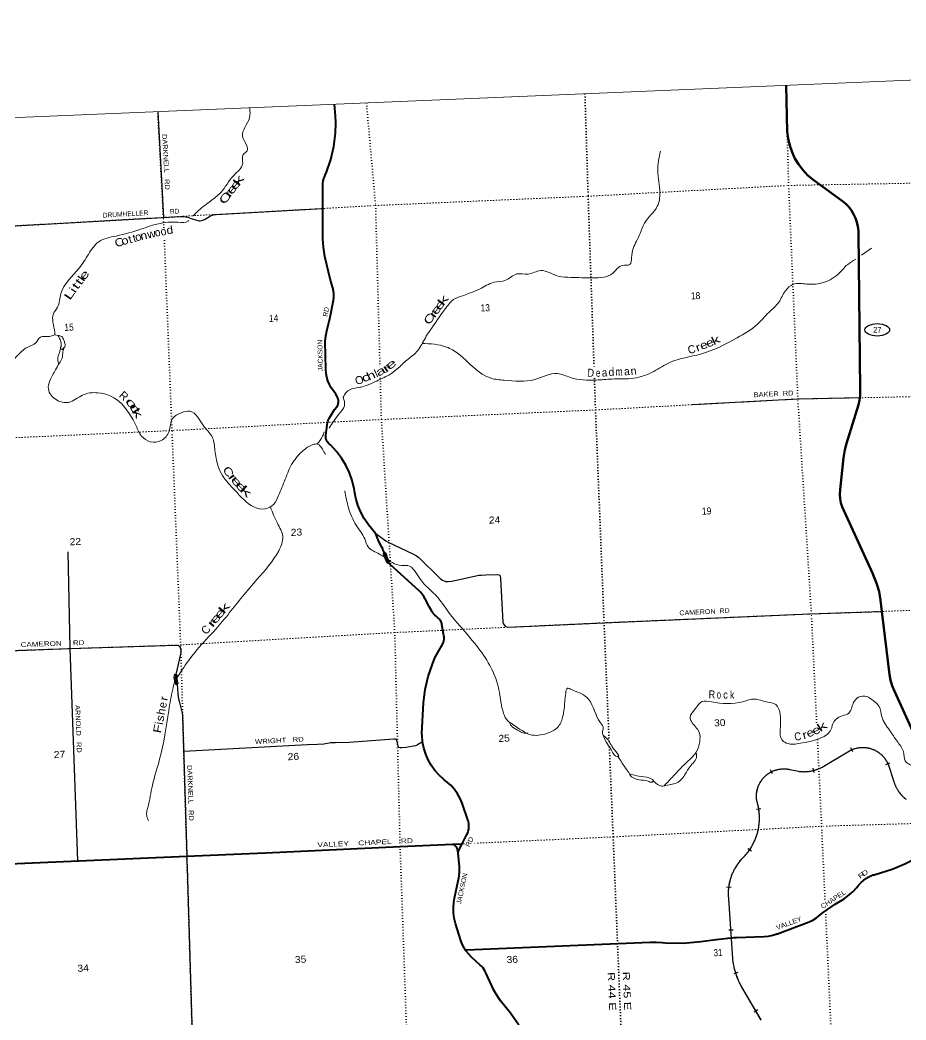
# Model space of a CAD drawing. Header units: feet. Extents: x 745759 to 1002271, y -170898 to 32007.
# Drawn here: x 937143 to 959277, y -3100 to 21882 of the extents above; entities that cross this region are included whole.
import ezdxf
from ezdxf.enums import TextEntityAlignment as Align

# ---------------------------------------------------------------- set-up
doc = ezdxf.new("R2010")
doc.units = ezdxf.units.FT
doc.header["$LTSCALE"] = 48
doc.header["$PDMODE"] = 32
doc.header["$PDSIZE"] = 24
doc.linetypes.add('DOTTED', pattern=[1.5, 0.3, -1.2])
for name, color, linetype, lineweight in [('17', 7, 'Continuous', 25), ('23', 7, 'Continuous', 70), ('26', 7, 'Continuous', 40), ('29', 7, 'Continuous', 25), ('31', 7, 'Continuous', 13), ('34', 7, 'Continuous', 13), ('39', 7, 'Continuous', 13), ('4', 7, 'Continuous', 13), ('6', 7, 'DOTTED', 25), ('61', 7, 'Continuous', 13), ('7', 7, 'DOTTED', 13)]:
    doc.layers.add(name, color=color, linetype=linetype, lineweight=lineweight)
for name, color, linetype in [('27', 7, 'Continuous'), ('30', 7, 'Continuous'), ('41', 7, 'Continuous')]:
    doc.layers.add(name, color=color, linetype=linetype)

msp = doc.modelspace()

# ---------------------------------------------------------------- linework, layer by layer
at = {"layer": '17'}
msp.add_ellipse((958558.74, 14141.31), major_axis=(-309.24, 1), ratio=0.500121, dxfattribs=at)
at = {"layer": '23'}
for points in [[(958123.55, 12444.21), (958132, 12504.96), (958136.02, 12625.3), (958135.55, 12643.03), (958093.55, 16560.9), (958090.61, 16618.8), (958076.44, 16726.31), (958051.12, 16831.75), (958014.9, 16933.96), (957968.21, 17031.83), (957911.54, 17124.28), (957845.51, 17210.29), (957770.86, 17288.94), (957688.39, 17359.35), (957078.59, 17802.18), (956948.46, 17894.26), (956816.76, 18008.83), (956697.76, 18136.54), (956592.76, 18275.99), (956502.91, 18425.65), (956429.2, 18583.88), (956372.43, 18748.95), (956333.23, 18919.05), (956312.02, 19092.31), (956279.79, 20245.94)], [(958677.21, 7107.59), (958644.1, 7386.55), (958604.69, 7603.22), (958542.86, 7814.58), (958459.26, 8018.32), (958446.79, 8044.23), (957679.49, 9717.33), (957651.23, 9818.75), (957633.72, 9922.57), (957627.16, 10027.65), (957631.62, 10132.84), (957633.42, 10150.15), (957719, 10942.44), (957749.11, 11141.94), (957789.99, 11304.91), (958086.45, 12268.83), (958115.41, 12385.71), (958123.55, 12444.21)], [(960075.78, 2077.12), (960072.91, 2175.05), (960066.55, 2235.23), (959996.86, 2783.62), (959945.73, 2993.42), (959917, 3081.91), (958990.43, 5113.61), (958933.87, 5248.15), (958891.68, 5387.86), (958864.32, 5531.21), (958864.1, 5532.81), (958677.21, 7107.59)]]:
    msp.add_lwpolyline(points, dxfattribs=at)
at = {"layer": '26'}
for p, q in [((946375.97, 8294.4), (946349.9, 8325.41)), ((948088.97, 1109.9), (948188.85, 1302.78))]:
    msp.add_line(p, q, dxfattribs=at)
for points in [[(946349.9, 8325.41), (946308.75, 8405.57), (946290.63, 8449.99), (946240.17, 8589.39), (946210.54, 8656.8), (946208.87, 8659.98), (946196.14, 8684.27), (946182.11, 8709.98), (946105.24, 8850.93), (946032.16, 9043.19), (945845.61, 9272.6), (945741.63, 9425.41), (945654.19, 9588.25), (945584.25, 9759.34), (945532.58, 9936.8), (945506.84, 10068.48), (945490.15, 10171.08), (945442.16, 10374.35), (945373.19, 10571.49), (945283.99, 10760.35), (945175.54, 10938.84), (945049.02, 11105.02), (944905.83, 11257.06), (944866.91, 11292.69), (944841.88, 11315.6), (944821.65, 11340.56), (944815.58, 11349.18), (944805.05, 11368.08), (944796.55, 11387.97), (944790.17, 11408.64), (944786, 11429.87), (944784.36, 11448.04), (944784.39, 11472.66), (944785.08, 11498.04), (944785.48, 11512.99), (944809.46, 11695.55), (944815.23, 11771.25), (944822.06, 11814.25), (944833.35, 11856.29), (944848.97, 11896.92), (944868.75, 11935.7), (944873.65, 11943.96), (945002.34, 12149.92), (945055.13, 12219.55), (945068.21, 12238.13), (945079.27, 12257.97), (945088.19, 12278.86), (945094.89, 12300.57), (945099.27, 12322.85), (945101.31, 12345.48), (945100.97, 12368.19), (945098.25, 12390.74), (945093.2, 12412.89), (945085.85, 12434.38), (945076.3, 12455), (945074.94, 12457.53), (945066.94, 12473.98), (945030.97, 12537.03), (944988.6, 12595.97), (944973.43, 12614.92), (944918.59, 12693.44), (944872.26, 12777.26), (944834.95, 12865.46), (944807.06, 12957.08), (944788.9, 13051.11), (944780.67, 13146.52), (944769.27, 13847.16), (944781.2, 13988.13), (944805.63, 14118.11), (944894.14, 14459.75), (944973.43, 14878.77), (944978.18, 14903.87), (944980.38, 14928.77), (944984.29, 14973.15), (944983.13, 15042.8), (944974.69, 15111.94), (944967.84, 15143.04), (944962.36, 15167.92), (944954.65, 15193.04), (944896.86, 15381.34), (944761.87, 15970.93), (944721.97, 16203.18), (944707.24, 16405.13), (944704.87, 17721.89), (944704.82, 17746.74), (944706.4, 17771.89), (944708.57, 17806.6), (944718.52, 17865.58), (944734.59, 17923.2), (944748.43, 17958.17), (944758.76, 17983.55), (944769.44, 18008.17), (944800.42, 18079.58), (944909.37, 18397.1), (944984.53, 18724.26), (945025.08, 19057.48), (945032.46, 19312.81), (945025.84, 19484.38), (945001.72, 19771.02)], [(948188.85, 1302.78), (948307.3, 1531.5), (948327.08, 1574.65), (948342.24, 1619.63), (948352.61, 1665.95), (948358.09, 1713.09), (948358.61, 1760.56), (948354.16, 1807.81), (948344.8, 1854.35), (948338.03, 1878.05), (948189.56, 2315.06), (948138.3, 2435.14), (948074.77, 2549.19), (947999.67, 2655.98), (947913.81, 2754.34), (947818.15, 2843.18), (947727.97, 2911.82), (947612.67, 3017.79), (947509.08, 3135.22), (947418.34, 3262.84), (947341.43, 3399.25), (947279.2, 3542.95), (947232.33, 3692.36), (947201.33, 3845.86), (947186.56, 4001.76), (947185.26, 4054.62), (947225.64, 4825.47), (947264.45, 5154.83), (947337.47, 5478.33), (947443.9, 5792.42), (947509, 5944.21), (947580.74, 6083.03), (947706, 6298.92), (947718.6, 6325.69), (947728.34, 6353.63), (947735.1, 6382.43), (947738.81, 6411.79), (947739.43, 6441.37), (947739.27, 6443.39), (947737.3, 6468.28), (947733, 6493.39), (947684.1, 6778.66), (947679.8, 6803.76), (947672.28, 6828.66), (947663.19, 6850.55), (947651.29, 6872.43), (947637.16, 6892.95), (947635.95, 6894.37), (947613.56, 6919.34), (947588.52, 6940.53), (947544.78, 6977.54), (947503.74, 7015.55), (947466.89, 7057.63), (947434.64, 7103.34), (947428.29, 7113.67), (947370.77, 7212.71), (947263.46, 7423.61), (947230.7, 7481.95), (947192.01, 7536.55), (947147.83, 7586.8), (947122.02, 7611.79), (946384.39, 8284.93), (946375.92, 8294.35)], [(935906.32, 759.62), (941312.65, 991.22), (942677.94, 1054.02), (943272.03, 1078.68), (946638.09, 1231.24), (947958.99, 1292.18)], [(947958.99, 1292.18), (948165.67, 1301.71), (948188.85, 1302.78)], [(948273.84, -1351.85), (948236.46, -1294.54), (948190.64, -1205.07), (948154.43, -1111.3), (948154.11, -1110.34), (948024.74, -686.29), (947992.74, -555.6), (947974.58, -422.28), (947970.45, -287.79), (947980.4, -153.61), (947997.22, -53.22), (948087.23, 375.94), (948110.91, 496.62), (948121.85, 619.1), (948119.92, 742.06), (948113.27, 810.22), (948093, 1073.92), (948090.38, 1101.38), (948084.91, 1128.41), (948076.64, 1154.72), (948065.66, 1180.02), (948052.11, 1204.03), (948036.11, 1226.5), (948017.85, 1247.17), (947997.54, 1265.82), (947975.38, 1282.24), (947958.99, 1292.18)], [(948273.84, -1351.85), (948297.46, -1350.85), (952886.69, -1155.95), (953036.52, -1152.6), (953181.87, -1164.4), (953258.92, -1172.2), (953707.58, -1181.05), (954154.71, -1142.97), (954276.92, -1124.28), (954537.07, -1085.32), (954972.71, -1043.41), (955043.35, -1040.93), (955735.34, -1015.43), (955842.95, -1005.39), (955948.91, -984.16), (956052.08, -951.96), (956068.87, -945.58), (956858.51, -647.41), (956951.26, -602.76), (957038.84, -548.66), (957090.65, -510.21), (957203.63, -413.78), (957510.49, -210.3), (957730.84, -70.94), (957860.13, 27.49), (957953.12, 113.04), (958039.37, 202.89), (958101.47, 274.84), (958154.12, 334.25), (958212.69, 387.82), (958276.54, 434.97), (958344.97, 475.2), (958417.23, 508.05), (958459.59, 522.34), (958478.9, 528.86), (958509.59, 538.59), (958934.22, 669.95), (959251.79, 799.5), (959554.08, 961.53)], [(948426.01, -1527.66), (948354.79, -1456.72), (948291.37, -1378.73), (948273.84, -1351.85)], [(949603.42, -3232.57), (949394.25, -2930.21), (949147.32, -2621.08), (949038.09, -2455.94), (948984.34, -2358.15), (948778.76, -1918.6), (948757.92, -1874.14), (948732.54, -1832.11), (948702.91, -1792.96), (948669.34, -1757.12), (948639.07, -1730.42), (948426.01, -1527.66)]]:
    msp.add_lwpolyline(points, dxfattribs=at)
at = {"layer": '29'}
for p, q in [((940583.21, 19586.47), (940725.79, 16950.01)), ((942045.11, 17023.29), (944704.69, 17171.33))]:
    msp.add_line(p, q, dxfattribs=at)
for points in [[(941151.12, 16969.46), (941240.43, 16972.33), (941279.89, 16967.94), (941339.09, 16954.78), (941420.22, 16926.26), (941584.67, 16873.61), (941615.36, 16868.12), (941646.06, 16867.03), (941687.72, 16875.8), (941752.41, 16897.74), (941797.36, 16921.87), (941836.82, 16946), (941902.6, 16992.07), (941940.97, 17009.62), (941979.35, 17016.21), (942045.11, 17023.29)], [(936891.96, 16729.5), (940725.79, 16950.01), (941151.12, 16969.46)], [(958123.55, 12444.21), (956554.91, 12408.82), (953928.33, 12265.73)], [(946028.74, 9054.41), (946283.09, 8872.32), (946344.49, 8835.02), (946975.99, 8541.05), (947048.35, 8497.17), (947103.16, 8453.29), (947642.57, 7926.76), (947701.77, 7885.09), (947743.43, 7867.53), (947774.13, 7856.56), (947807.02, 7852.18), (947842.1, 7852.18), (947918.85, 7860.95), (948046.03, 7891.66), (948607.36, 8010.14), (948659.98, 8014.52), (948778.39, 8023.29), (949076.6, 8032.07), (949116.06, 8018.91), (949137.99, 7996.97), (949146.76, 7926.76), (949203.77, 6838.6), (949230.08, 6783.76), (949265.17, 6742.07), (949300.25, 6722.33), (949351.77, 6712.05)], [(938339.46, 8594.73), (938391.5, 6177.53), (938582.48, 874.26)], [(949351.77, 6712.05), (951734.19, 6824.27), (956883.4, 7044.19), (958677.21, 7107.59)], [(932653.98, 5904.83), (934752.88, 6029.01), (935103.92, 6054.33), (935692.13, 6089.12), (936445.89, 6113.3), (936866.71, 6126.04), (938393.82, 6177.03), (941055.75, 6263.76)], [(941055.75, 6263.76), (941084.76, 6259.95), (941102.3, 6254.46), (941126.43, 6232.52), (941141.77, 6201.81), (941157.12, 6149.16), (941160.41, 6116.25), (941159.31, 6083.34), (941146.15, 6004.36), (941040.91, 5565.6), (941031.04, 5504.17), (941027.75, 5460.3), (941028.85, 5438.91), (941031.04, 5419.71), (941045.29, 5359.38), (941067.22, 5289.18), (941073.25, 5261.76), (941080.37, 5192.65), (941085.31, 5040.73), (941093.53, 4977.65), (941103.95, 4918.97), (941115.46, 4867.96), (941181.24, 4635.42), (941196.03, 4569.05), (941204.23, 4500.25)], [(941204.23, 4500.25), (941312.65, 991.22), (941312.03, 838.18), (941317.01, 702.18), (941472.23, -4332.7), (941737.54, -9680.05), (941783.77, -11001.39)], [(941234.57, 3614.39), (944328.98, 3781.8), (944571.14, 3786.65)], [(944571.14, 3786.65), (944729.57, 3802.3), (944909.38, 3828.62), (945025.59, 3835.2), (945365.46, 3837.4), (946483.74, 3920.76), (946517.73, 3919.66), (946536.36, 3911.99), (946550.62, 3893.34), (946558.29, 3863.72), (946571.45, 3771.58), (946585.7, 3737.57), (946596.66, 3726.6), (946610.91, 3718.93), (946641.61, 3711.24), (946685.47, 3710.15), (946790.72, 3718.93), (946970.52, 3745.25), (947028.62, 3758.41), (947053.84, 3768.28), (947075.77, 3780.36), (947200, 3859.91)]]:
    msp.add_lwpolyline(points, dxfattribs=at)
at = {"layer": '29', "linetype": 'DOTTED', "lineweight": 100}
msp.add_arc((941353.72, 5462.22), 326.66, 167.1899, 206.22727, dxfattribs=at)
at = {"layer": '31'}
for p, q in [((940998.58, 5542.75), (941071.8, 5526.53)), ((941004.7, 5533.19), (941062.31, 5520.43)), ((941102.83, 5318.08), (941036.97, 5282.2)), ((941092.08, 5321.33), (941040.27, 5293.1))]:
    msp.add_line(p, q, dxfattribs=at)
for radius, start, end in [(364.16, 167.19062, 209.48313), (356.16, 168.50567, 208.34764), (297.16, 168.70339, 208.30156), (289.16, 167.18867, 209.88301)]:
    msp.add_arc((941353.72, 5462.22), radius, start, end, dxfattribs=at)
msp.add_point((941040.27, 5293.1), dxfattribs=at)
at = {"layer": '34'}
for p, q in [((957862.97, 3620.42), (957184.01, 3217.74)), ((958962.2, 2883.32), (958839.28, 3262.19)), ((956589.72, 3112.69), (956372.04, 3157.33)), ((954850.17, -71.9), (954950.17, -1570.24)), ((955169.39, -2266.63), (955660.55, -3100.47))]:
    msp.add_line(p, q, dxfattribs=at)
at = {"layer": '34', "lineweight": 25}
for p, q in [((957944.98, 3598.73), (957900.46, 3699.99)), ((958774.12, 3280.35), (958875.37, 3324.88)), ((955943.72, 3050.73), (955894.58, 3149.83)), ((956984.44, 3081.37), (956956.27, 3188.33)), ((955653.37, 2174.94), (955544.14, 2157.49)), ((955413.69, 1113.89), (955322.97, 1177.17)), ((954906.13, 207.77), (954796.28, 220.71)), ((954958.48, -852.1), (954848.11, -859.46)), ((955077.57, -1915.3), (954972.11, -1948.67)), ((955576.71, -2847.57), (955481.4, -2903.71))]:
    msp.add_line(p, q, dxfattribs=at)
for points in [[(955874.54, 3078.05), (955884.87, 3084.07), (955895.25, 3089.88), (955905.79, 3095.59), (955916.37, 3101.03), (955927.11, 3106.35), (955937.9, 3111.41), (955948.77, 3116.35), (955959.69, 3121.07), (955970.77, 3125.62), (955981.91, 3129.91), (955993.06, 3134.05), (956004.37, 3138.02), (956015.67, 3141.78), (956027.06, 3145.34), (956038.57, 3148.65), (956050.03, 3151.8), (956061.6, 3154.78), (956073.28, 3157.49), (956084.9, 3160.06), (956096.57, 3162.41), (956108.36, 3164.52), (956120.16, 3166.49), (956131.95, 3168.18), (956143.77, 3169.66), (956155.68, 3171.02), (956167.58, 3172.11), (956179.43, 3172.98), (956191.37, 3173.72), (956203.31, 3174.19), (956215.21, 3174.44), (956227.21, 3174.5), (956239.1, 3174.33), (956251.02, 3174.03), (956262.99, 3173.46), (956274.85, 3172.67), (956286.76, 3171.67), (956298.62, 3170.52), (956310.52, 3169.1), (956322.32, 3167.53), (956334.16, 3165.7), (956345.88, 3163.69), (956357.64, 3161.49), (956369.31, 3159.07), (956372.27, 3158.41), (956589.91, 3113.77), (956606.26, 3111.41), (956622.58, 3109.42), (956638.96, 3107.71), (956655.45, 3106.19), (956671.91, 3105.05), (956688.31, 3104.2), (956704.84, 3103.52), (956721.33, 3103.23), (956737.77, 3103.24), (956754.34, 3103.51), (956770.77, 3104.09), (956787.24, 3104.86), (956803.74, 3106), (956820.11, 3107.45), (956836.54, 3109.18), (956852.88, 3111.11), (956869.28, 3113.42), (956885.53, 3115.94), (956901.83, 3118.83), (956917.97, 3121.94), (956934.15, 3125.33), (956950.19, 3129.03), (956966.19, 3133.03), (956982.11, 3137.22), (956998, 3141.8), (957013.82, 3146.58), (957029.49, 3151.67), (957045.1, 3156.97), (957060.58, 3162.66), (957076.01, 3168.55), (957091.26, 3174.67), (957106.46, 3181.07), (957121.52, 3187.78), (957136.54, 3194.79), (957151.38, 3201.92), (957166.08, 3209.44), (957180.63, 3217.2), (957183.47, 3218.7), (957862.42, 3621.37), (957872.91, 3627.2), (957883.47, 3632.74), (957894.12, 3638.1), (957904.91, 3643.37), (957915.77, 3648.38), (957926.66, 3653.18), (957937.69, 3657.89), (957948.79, 3662.32), (957959.94, 3666.54), (957971.24, 3670.62), (957982.51, 3674.44), (957993.87, 3678.16), (958005.35, 3681.63), (958016.82, 3684.86), (958028.39, 3687.91), (958039.95, 3690.8)], [(958039.95, 3690.8), (958051.66, 3693.45), (958063.32, 3695.92), (958075.11, 3698.15), (958086.85, 3700.2), (958098.69, 3702.06), (958110.51, 3703.67), (958122.37, 3705.08), (958134.24, 3706.34), (958146.19, 3707.31), (958158.14, 3708.14), (958170.06, 3708.72), (958182, 3709.14), (958193.97, 3709.27), (958205.92, 3709.23), (958217.83, 3709.02), (958229.78, 3708.59), (958241.71, 3707.91), (958253.69, 3707.02), (958265.58, 3706), (958277.48, 3704.68), (958289.33, 3703.17), (958301.18, 3701.51), (958312.93, 3699.62), (958324.74, 3697.47), (958336.48, 3695.19), (958348.13, 3692.63), (958359.77, 3689.98), (958371.41, 3687.01), (958382.91, 3683.9), (958394.35, 3680.58), (958405.85, 3677.07), (958417.16, 3673.29), (958428.45, 3669.43), (958439.66, 3665.28), (958450.87, 3660.98), (958461.9, 3656.48), (958472.88, 3651.75), (958483.79, 3646.88), (958494.65, 3641.83), (958505.33, 3636.52), (958516.03, 3631.07), (958526.58, 3625.44), (958537.01, 3619.6), (958547.3, 3613.6), (958557.54, 3607.41), (958567.68, 3601.1), (958577.67, 3594.52), (958587.56, 3587.83), (958597.34, 3580.91), (958607.04, 3573.87), (958616.53, 3566.64), (958625.94, 3559.28), (958635.19, 3551.76), (958644.34, 3544.01), (958653.31, 3536.17), (958662.23, 3528.14), (958670.9, 3519.98), (958679.52, 3511.62), (958687.92, 3503.14), (958696.21, 3494.53), (958704.33, 3485.81), (958712.35, 3476.88), (958720.12, 3467.81), (958727.76, 3458.68), (958735.3, 3449.32), (958742.63, 3439.93), (958749.82, 3430.37), (958756.79, 3420.61), (958763.61, 3410.86), (958770.29, 3400.94), (958776.76, 3390.83), (958783.08, 3380.71), (958789.22, 3370.5), (958795.15, 3360.08), (958800.97, 3349.59), (958806.51, 3339.03), (958811.88, 3328.39), (958817.15, 3317.6), (958822.16, 3306.74), (958826.95, 3295.85), (958831.66, 3284.82), (958836.1, 3273.72), (958840.32, 3262.55), (958963.25, 2883.64), (958965.25, 2876.63), (958970.06, 2861.2), (958975.07, 2845.73), (958980.34, 2830.42), (958985.91, 2815.21), (958991.73, 2800.17), (958997.82, 2785.14), (959004.09, 2770.21), (959010.73, 2755.46), (959017.57, 2740.78), (959024.72, 2726.22), (959032.07, 2711.74), (959039.72, 2697.5), (959047.55, 2683.34), (959055.63, 2669.34), (959064.02, 2655.44)], [(955577.41, 1619.45), (955582.95, 1643.51), (955588.09, 1667.55), (955592.82, 1691.77), (955597.04, 1716.07), (955600.87, 1740.55), (955604.39, 1764.92), (955607.31, 1789.46), (955609.83, 1813.99), (955612.04, 1838.6), (955613.76, 1863.09), (955614.97, 1887.85), (955615.88, 1912.5), (955616.19, 1937.13), (955616.3, 1961.74), (955615.81, 1986.53), (955614.92, 2011.11), (955613.64, 2035.66), (955611.94, 2060.4), (955609.66, 2084.91), (955607.18, 2109.42), (955604.09, 2133.9), (955600.7, 2158.46), (955596.84, 2182.7), (955592.46, 2207.02), (955587.78, 2231.22), (955582.72, 2255.41), (955577.05, 2279.37), (955571.08, 2303.43), (955564.73, 2327.26), (955557.89, 2350.96), (955550.8, 2374.06), (955548.81, 2385.93), (955547.13, 2397.71), (955545.64, 2409.54), (955544.28, 2421.45), (955543.19, 2433.34), (955542.33, 2445.2), (955541.58, 2457.14), (955541.12, 2469.08), (955540.87, 2480.97), (955540.81, 2492.97), (955540.98, 2504.86), (955541.28, 2516.78), (955541.85, 2528.75), (955542.64, 2540.62), (955543.64, 2552.52), (955544.79, 2564.38), (955546.2, 2576.29), (955547.77, 2588.08), (955549.61, 2599.92), (955551.62, 2611.64), (955553.82, 2623.41), (955556.25, 2635.07), (955558.89, 2646.7), (955561.67, 2658.29), (955564.74, 2669.86), (955567.95, 2681.38), (955571.4, 2692.8), (955574.99, 2704.18), (955578.87, 2715.47), (955582.9, 2726.71), (955587.07, 2737.85), (955591.48, 2748.95), (955596.1, 2759.95), (955600.94, 2770.92), (955605.86, 2781.77), (955611.09, 2792.53), (955616.47, 2803.17), (955622, 2813.77), (955627.69, 2824.2), (955633.67, 2834.6), (955639.74, 2844.88), (955646.04, 2855), (955652.43, 2865.05), (955659.1, 2875.02), (955665.88, 2884.79), (955672.82, 2894.46), (955679.97, 2904.1), (955687.31, 2913.48), (955694.72, 2922.81), (955702.36, 2931.98), (955710.15, 2941.09), (955718.07, 2949.96), (955726.2, 2958.72), (955734.42, 2967.35), (955742.81, 2975.89), (955751.37, 2984.18), (955760.08, 2992.41), (955768.9, 3000.45), (955777.88, 3008.32), (955786.97, 3016), (955796.21, 3023.57), (955805.55, 3031.01), (955815.06, 3038.2), (955824.67, 3045.28), (955834.44, 3052.17), (955844.31, 3058.94), (955854.28, 3065.46), (955864.36, 3071.84), (955874.54, 3078.05)], [(959064.01, 2655.45), (959072.59, 2641.77), (959081.43, 2628.13), (959090.49, 2614.77), (959099.8, 2601.44), (959109.36, 2588.41), (959119.1, 2575.46), (959129.02, 2562.72), (959139.25, 2550.1), (959149.71, 2537.77), (959160.29, 2525.57), (959171.19, 2513.48), (959182.19, 2501.67), (959193.43, 2490.02), (959204.98, 2478.61), (959216.58, 2467.39), (959228.41, 2456.33), (959240.55, 2445.51), (959252.74, 2434.89), (959265.09, 2424.48), (959277.71, 2414.34)], [(955091.73, -2109.74), (955078.86, -2079.28), (955066.75, -2048.72), (955054.99, -2017.93), (955043.79, -1987.09), (955033.11, -1955.79), (955023.19, -1924.43), (955013.63, -1893.02), (955004.61, -1861.17), (954996.16, -1829.45), (954988.26, -1797.47), (954981.08, -1765.23), (954974.3, -1733.14), (954968.07, -1700.79), (954962.55, -1668.17), (954957.44, -1635.7), (954952.9, -1603.17), (954949.07, -1570.34), (954849.07, -71.99), (954846.92, -49.57), (954845.29, -27.2), (954844.05, -4.79), (954843.05, 17.76), (954842.58, 40.26), (954842.5, 62.64), (954842.67, 85.19), (954843.36, 107.67), (954844.45, 130.05), (954845.91, 152.61), (954847.78, 174.94), (954849.92, 197.3), (954852.56, 219.72), (954855.61, 241.91), (954859.04, 264.14), (954862.76, 286.27), (954866.97, 308.46), (954871.47, 330.41), (954876.49, 352.42), (954881.78, 374.2), (954887.47, 396.02), (954893.55, 417.62), (954900.05, 439.12), (954906.8, 460.53), (954914.09, 481.86), (954921.64, 503.09), (954929.6, 524.1), (954937.84, 545.01), (954946.61, 565.72), (954955.66, 586.32), (954964.97, 606.69), (954974.69, 626.98), (954984.83, 647.04), (954995.36, 667.02), (955006.04, 686.76), (955017.27, 706.29), (955028.77, 725.58), (955040.55, 744.77), (955052.62, 763.62), (955065.21, 782.39), (955077.96, 800.9), (955091.13, 819.08), (955104.44, 837.13), (955118.31, 854.99), (955132.32, 872.48), (955146.63, 889.73), (955161.32, 906.9), (955176.34, 923.57), (955191.49, 940.13), (955207.06, 956.35), (955222.9, 972.47), (955238.93, 988.08), (955245.48, 994.3), (955262.06, 1012.62), (955278.14, 1031.23), (955293.91, 1050.14), (955309.58, 1069.35), (955324.72, 1088.82), (955339.47, 1108.49), (955354.09, 1128.44), (955368.2, 1148.67), (955381.9, 1169.09), (955395.39, 1189.89), (955408.37, 1210.79), (955421.15, 1231.86), (955433.51, 1253.31), (955445.36, 1274.84), (955456.9, 1296.67), (955468.15, 1318.57), (955478.97, 1340.86), (955489.39, 1363.14), (955499.39, 1385.79), (955508.99, 1408.42), (955518.29, 1431.34), (955527.08, 1454.34), (955535.45, 1477.53), (955543.54, 1500.8), (955551.09, 1524.34), (955558.36, 1547.97), (955565.11, 1571.68), (955571.56, 1595.48), (955577.41, 1619.45)], [(955659.6, -3101.02), (955168.43, -2267.17), (955163.37, -2257.89), (955148, -2228.83), (955133.16, -2199.34), (955118.88, -2169.78), (955104.93, -2139.8), (955091.73, -2109.75)]]:
    msp.add_lwpolyline(points, dxfattribs=at)
at = {"layer": '34'}
for centre, radius, start, end in [((958198.14, 3024.37), 683.83, 20.35177, 119.34983), ((956224.77, 2490.54), 682.87, 77.54558, 189.79952), ((956730.77, 4048.26), 946.14, 261.42626, 298.62249), ((959854.7, 3140.96), 928.95, 196.10179, 231.55031), ((954202.77, 1948.69), 1414.65, 317.53085, 17.50962), ((956130.8, 58.34), 1287.24, 133.40532, 185.80696), ((956824.79, -1362.82), 1886.06, 186.31392, 208.63355)]:
    msp.add_arc(centre, radius, start, end, dxfattribs=at)
at = {"layer": '39'}
msp.add_line((958168.44, 16005.73), (958417.83, 16181.36), dxfattribs=at)
for points in [[(942883.46, 19681.16), (942877.98, 19441.2), (942699.8, 18973.38), (942802.28, 18754.23), (942814.66, 18613.65), (942720.13, 18522.65), (942705.92, 18302.22), (942482.03, 17999.68), (942161.06, 17573.76), (941881.68, 17341.28), (941567.05, 17087.04), (941472.66, 16989.07)], [(953143.35, 18605.21), (953074.83, 18116.16), (953129.91, 17564.17), (953064.53, 17228.51), (952741.46, 16804.51), (952634.28, 16547.59), (952463.89, 16174.89), (952420.18, 15939.01), (952379.23, 15775.85), (952199.16, 15751.53), (951946.45, 15552.53), (951458.47, 15437.6), (950906.24, 15452.83), (950588.86, 15482.76), (950153.82, 15622.28), (949831.66, 15535.05), (949557.83, 15536.72), (949275, 15380.7), (948983.44, 15329.14), (948624.73, 15159.6), (948385.57, 15062.03), (948233.25, 15002.68), (948003.59, 14917.64), (947790.05, 14698.23), (947447.51, 14214.88), (947246.27, 13901.27), (947050.96, 13589.94), (946808.48, 13387.37), (946568.92, 13164.77), (946354.39, 13011.86), (946055.14, 12863.16), (945669.41, 12712.55), (945364.96, 12634.19), (945264.59, 12538.9), (945219.83, 12460.24)], [(941357.46, 16869.51), (941351.69, 16863.52), (941085.51, 16829.24), (940157.32, 16656), (939547.06, 16485.1), (939110.65, 16342.27), (938851.16, 16026.01), (938619.05, 15682.77), (938162.7, 15045.03), (938079.42, 14704.52), (937978.2, 14538.61), (937965.36, 14332.36), (938011.04, 14078.36), (938018.41, 14004.1)], [(947186.13, 13800.77), (947796.26, 13712.53), (948095.88, 13540.65), (948910.45, 12930.43), (949236.59, 12884.76), (950006.87, 12899.6), (950569.83, 13048.19), (950896.23, 12952.12), (951535.28, 12886.4), (951928.64, 12912.34), (952477.23, 12933.24), (952976.82, 13103.14), (953379.37, 13327.1), (954146.97, 13535.39), (955060.53, 13943.89), (955566.56, 14283.45), (955847.33, 14574.46), (956101.33, 14834.02), (956263.75, 15115.62), (956461.66, 15279.87), (956803.61, 15285.33), (957226.47, 15326.73), (957616.33, 15564.23), (957812.43, 15768.72), (958023.48, 15906.71)], [(932297.05, 14375.18), (932657.53, 14371.4), (932946.27, 14440.98), (933432.29, 14733.25), (933698.56, 14765.52), (933888.45, 14661.23), (934079.84, 14702.19), (934225.94, 14720.93), (934417.12, 14632.84), (934610.07, 14371.42), (934651.92, 14157.57), (934779.81, 14044.42), (934852.83, 13942.89), (934842.1, 13779.08), (934938.14, 13390.26), (935177.2, 13132.96), (935436.59, 13049.98), (935752.24, 13058.27), (936139.29, 13045.62), (936955.86, 13373.08), (937337.17, 13711.01), (937545.39, 13825.32), (937652.07, 13959.22), (937882.72, 13977.77), (938078.86, 14002.81), (938132.62, 13926.62), (938167.92, 13813.29), (938167.81, 13726.58), (938156.1, 13673.63), (938195.27, 13653.23), (938222.21, 13680.66), (938267.05, 13712.95), (938265.25, 13797.55), (938235.05, 13886.91), (938184.86, 13973.35), (938137.66, 13993.38), (938081.62, 14002.35)], [(938247.26, 13696.13), (938215.98, 13595.7), (938193.11, 13433.35), (938124.5, 13303.2), (938030.96, 13145.71), (937890.36, 12871.15), (937851.31, 12665.72), (938056.95, 12390.77), (938357.61, 12329.83), (938703.81, 12508.89), (939083.58, 12568.49), (939683.76, 12293.32), (939822.02, 12118.34), (940044.64, 11745.15), (940179.07, 11487.12), (940396.8, 11345.79), (940673.11, 11378.51), (940866.47, 11599.01), (940952.48, 11923.52), (941173.3, 12070.66), (941382.87, 12110.43), (941746.62, 11721.68), (941954.27, 11446.82), (942012.98, 11126.87), (942088.39, 10749.22), (942200.17, 10502.25), (942510.7, 10133.27), (942988.49, 9715.42), (943268.43, 9667.65), (943476.64, 9781.97), (943603.62, 10001.47), (943768.37, 10410.21), (943957.03, 10824.06), (944217.25, 11124.22), (944458.08, 11274.3), (944576.32, 11285.72), (944696.72, 11160.13), (944773.11, 11028.51)], [(938154.16, 13679.31), (938116.16, 13532.68), (938084.72, 13426.41), (938113.41, 13285.6)], [(945219.83, 12460.24), (945247.8, 12241.73), (945110.32, 12031.83), (944863.94, 11687.06)], [(944744.41, 11593.79), (944700.28, 11482.9), (944570.1, 11291.98)], [(945254.09, 10116.24), (945348.44, 9697.67), (945541.34, 9258.81), (945753.9, 8919.64), (945839.4, 8719.88), (946123.32, 8539.22), (946236.91, 8471.62)], [(943400.5, 9711.27), (943572.02, 9311.14), (943706.44, 8975.37), (943606.3, 8623.22), (943062.68, 7904.9), (942702.85, 7478.59), (942033.46, 6664.92), (941561.92, 6144), (941234.73, 5709.32), (941004.29, 5348.65)], [(946236.91, 8471.62), (946677.67, 8253.9), (946828.78, 8250.68), (947129, 7931.63), (947572.91, 7461.84), (947898.66, 7022.97), (948155.98, 6718.1), (948877.59, 5758.87), (949066.48, 5319.82), (949158.29, 4846.13), (949223.68, 4556.73), (949330.55, 4374.07), (949442.93, 4292.48), (949940.39, 4018.68), (950354.31, 4079.84), (950594.95, 4233.94), (950707.97, 4495.15), (950752.62, 4843.98), (950776.52, 5072.92), (950819.74, 5185.78), (950923.91, 5152.2), (951147.32, 5063.56), (951345.32, 4913.27), (951643.83, 4319.92), (951714.28, 4186.01), (951694.53, 4088.33), (951709.85, 4016.44)], [(941004.72, 5349.73), (940959.53, 5166.46), (940859.01, 4630.77), (940631.4, 3414.82), (940450.43, 2763.98), (940336.93, 2207.45), (940307.41, 2004.22), (940354.33, 1877.62)], [(953234.15, 2749.06), (953472.64, 3001.69), (953762.99, 3303.22), (954035.81, 3591.85), (954122.9, 3847.85), (954112.19, 4085.29), (953914.67, 4358.6), (953884.02, 4458.03), (954011.27, 4671.49), (954178.24, 4852.48), (954418.01, 4847.25), (955198.88, 4850.48), (955493.73, 4918.32), (955792.93, 4845.22), (956025.38, 4779.16), (956133.6, 4521.96), (956135.51, 4167.17), (956184.19, 3891.13), (956337.11, 3803.31), (956688.56, 3821.3), (957420.23, 4201.36), (957440.89, 4278.92), (957678.44, 4501.43), (957848.66, 4565.63), (957912.24, 4673.37), (957960.21, 4814.67), (958094.3, 4965.94), (958294.9, 4981.11), (958462.97, 4869.78), (958610.21, 4729.28), (958671.87, 4478.03), (958868.36, 4138.13), (959055.92, 3862.36), (959210.52, 3603.23), (959257.12, 3373.47), (959486.9, 3232.69), (959755.79, 3162.24), (959815.43, 3185.46)], [(949362.4, 4344.62), (949446.28, 4218.02), (949617.92, 4116.94), (949735.05, 4063.79), (949828.19, 4065.88)], [(951709.85, 4016.44), (951812.64, 3924.32), (951987.87, 3654.03), (952090.27, 3481.25), (952029.28, 3494.61), (951900.59, 3670.23), (951779.56, 3854.27), (951709.85, 4016.44)], [(952966.28, 2866.53), (953172.25, 2744.06), (953278.36, 2756.95), (953582.53, 2841.34), (953790.69, 3090.75), (953928.62, 3290.58), (954029.73, 3414.14), (954045.92, 3501.58), (954030.61, 3582.85)], [(952088.59, 3477.45), (952218.68, 3267.31), (952326.29, 3112.91), (952371.56, 3046.41)], [(952371.56, 3046.41), (952605.48, 2992.52), (952879.66, 2938.44), (952965.2, 2871.76), (952932.32, 2842.04), (952832.62, 2865.73), (952611.75, 2898.04), (952485.12, 2938.66), (952418.93, 2977.99), (952371.56, 3046.41)]]:
    msp.add_spline(points, degree=3, dxfattribs=at)
at = {"layer": '4'}
msp.add_lwpolyline([(745759.19, 12310.89), (776820.48, 13358.05), (807880.31, 14447.96), (838938.61, 15580.58), (869995.32, 16755.93), (901050.39, 17973.99), (932103.74, 19234.78), (963155.34, 20538.27), (994205.12, 21881.75), (1002271.19, -161246.56), (970969.51, -162603.69), (939665.99, -163917.76), (908360.69, -165188.77), (877053.68, -166416.71), (845745, -167601.59), (814434.73, -168743.41), (783122.91, -169842.15), (751809.62, -170897.82)], close=True, dxfattribs=at)
msp.add_lwpolyline([(745759.19, 12310.89), (776820.48, 13358.05), (807880.31, 14447.96), (838938.61, 15580.58), (869995.32, 16755.93), (901050.39, 17973.99), (932103.74, 19234.78), (963155.34, 20538.27), (994205.12, 21881.75), (1002271.19, -161246.56), (970969.51, -162603.69), (939665.99, -163917.76), (908360.69, -165188.77), (877053.68, -166416.71), (845745, -167601.59), (814434.73, -168743.41), (783122.91, -169842.15), (751809.62, -170897.82)], close=True, dxfattribs=at)
at = {"layer": '6'}
for points in [[(951255.85, 20033.69), (951336.23, 17478.62), (951483.21, 13223.41)], [(951493.52, 12924.94), (951520.64, 12139.69), (951734.19, 6824.27), (951860.23, 3856.29)], [(951866.06, 3719.08), (951961.43, 1473.18), (952178.99, -3842.06), (952335.17, -7194.11)]]:
    msp.add_lwpolyline(points, dxfattribs=at)
at = {"layer": '61'}
for p, q in [((946214.17, 8554.46), (946286.33, 8574.9)), ((946223.46, 8548.77), (946280.92, 8565.05)), ((946379.14, 8344.05), (946313.63, 8307.54)), ((946369.28, 8347.71), (946316.97, 8318.55))]:
    msp.add_line(p, q, dxfattribs=at)
for centre, radius, start, end in [((947325.57, 8862.35), 1153.86, 195.48968, 208.75406), ((947325.57, 8862.35), 1145.86, 195.88206, 208.33146), ((947326.05, 8863.32), 1086.86, 195.92797, 208.32036), ((947326.05, 8863.32), 1078.86, 195.48966, 208.75403)]:
    msp.add_arc(centre, radius, start, end, dxfattribs=at)
msp.add_point((946223.46, 8548.77), dxfattribs=at)
at = {"layer": '7'}
for points in [[(957043.97, 4335.65), (956913.53, 7045.55), (956574.91, 12411.75), (956344.29, 17748.57), (956279.24, 20245.93)], [(945798.15, 19804.37), (946026.5, 17247.38), (946135.53, 13213.08)], [(940736.07, 16694.18), (940725.79, 16950.01), (940583.21, 19586.47)], [(933844.59, 16577.02), (935358.88, 16647.61), (940725.79, 16950.01), (946026.5, 17247.38), (951336.23, 17478.62), (956344.29, 17748.57), (961792.86, 17847), (963261.42, 17907.91)], [(942001.44, -16100.21), (941947.16, -14997.66), (941736.27, -9651.88), (941472.23, -4332.7), (941313.24, 916.87), (941157.16, 6268.95), (940939.79, 11624.52), (940745.98, 16447.6)], [(946143.06, 12934.94), (946171.01, 11900.59), (946505.63, 6578.57), (946638.09, 1231.24), (946825.25, -4079.33), (947056.5, -9430.24), (947267.75, -14784.07), (947503.66, -20148.89), (947717.57, -25472.36), (947741.42, -26005.13)], [(963490.29, 12582.8), (962008.69, 12525.63), (956574.91, 12411.75), (951520.64, 12139.69), (946171.01, 11900.59), (940939.79, 11624.52), (935542.13, 11379.2), (932433.5, 11231.15)], [(932653.98, 5904.83), (935692.13, 6089.12), (941157.16, 6268.95), (946505.63, 6578.57), (951734.19, 6824.27), (956913.53, 7045.55), (962213.2, 7231.98), (963719.16, 7281.64)], [(957253.11, -81.72), (957168.9, 1740.1), (957061.22, 3977.18)], [(960106.25, 1826.62), (957168.9, 1740.1), (951961.43, 1473.18), (948474.23, 1314.69)], [(948232.26, 1303.7), (946638.09, 1231.24), (941312.65, 991.22), (935906.32, 759.62), (932873.27, 622.85)], [(958403.63, -25553.38), (958372.37, -24990.12), (958174.8, -19671.96), (957918.33, -14386.72), (957653.76, -9011.11), (957417.04, -3628.19), (957265.4, -347.57)]]:
    msp.add_lwpolyline(points, dxfattribs=at)

# ---------------------------------------------------------------- texts
at = {"layer": '17'}
msp.add_text('27', height=140, dxfattribs=at).set_placement((958561.64, 14073), align=Align.CENTER)
at = {"layer": '27'}
for s, rotation, width, p in [('RD', 79.285, 0.9, (944822.69, 14463.25)), ('VALLEY    CHAPEL    RD', 2.595, 1.3, (944575.72, 1214.35)), ('RD', 62.622, 1.1, (948366.57, 1208.69)), ('R', 38.279, 1.45, (958133.89, 418.84)), ('D', 34.442, 1.35, (958218.73, 483.12)), ('CHAPEL', 33.549, 1.1, (957197.32, -331.26)), ('VALLEY', 20.687, 1.1, (956060.56, -855.84))]:
    msp.add_text(s, height=120, rotation=rotation, dxfattribs=dict(at, width=width)).set_placement(p)
for rotation, p in [(90.932, (944706.26, 13109.73)), (78.155, (948161.16, -212.28))]:
    msp.add_text('JACKSON', height=120, rotation=rotation, dxfattribs=at).set_placement(p)
at = {"layer": '30'}
for s, rotation, width, p in [('DARKNELL   RD', 273.096, 1.15, (940693.43, 19029.85)), ('RD', 2.618, 0.85, (940891.99, 17037.69)), ('BAKER  RD', 2.833, 1.15, (955474.35, 12456.94)), ('CAMERON  RD', 2.833, 1.1, (953619.09, 7008.8)), ('CAMERON     RD', 1.912, 1.25, (937161.56, 6215.93)), ('ARNOLD   RD', 272.062, 1.15, (938522.4, 4765.47)), ('WRIGHT   RD', 3.097, 1.2, (943016.78, 3790.93)), ('DARKNELL   RD', 271.77, 1.15, (941322.34, 3267.98))]:
    msp.add_text(s, height=120, rotation=rotation, dxfattribs=dict(at, width=width)).set_placement(p)
msp.add_text('DRUMHELLER', height=120, rotation=3.292, dxfattribs=at).set_placement((939212.76, 16943.12))
at = {"layer": '41'}
for s, rotation, width, p in [('k', 53.589, 1.9, (942681.72, 17815.97)), ('e', 54.302, 1.65, (942513.11, 17598.37)), ('e', 53.414, 1.7, (942597.29, 17711.05)), ('C', 49.743, 1.6, (942340.12, 17371.62)), ('r', 52.504, 1.95, (942431.5, 17493)), ('d', 7.699, 1.1, (940897.66, 16539.35)), ('o', 16, 1.1, (940122.58, 16369.84)), ('n', 13.563, 1.15, (940253.7, 16400.46)), ('w', 11.4, 1.1, (940444.05, 16442.89)), ('o', 10.332, 0.95, (940596.18, 16478.61)), ('o', 9.744, 0.95, (940741.88, 16504.16)), ('C', 23.438, 1.2, (939663.18, 16237.93)), ('o', 19.867, 1.2, (939792.92, 16278.62)), ('l', 55.069, 1.4, (938757.5, 15363.59)), ('e', 55.932, 1.6, (938824.63, 15456.96)), ('t', 55.465, 1.55, (938615.57, 15181.47)), ('t', 54.279, 1.6, (938698.25, 15287.09)), ('L', 56.431, 1.65, (938458.83, 14966.3)), ('i', 56.548, 1.4, (938549.7, 15080)), ('k', 52.329, 1.95, (947790, 14818.71)), ('e', 54.713, 1.65, (947619.44, 14591.88)), ('e', 53.815, 1.7, (947703.71, 14706.23)), ('C', 57.261, 1.4, (947448.08, 14361.25)), ('r', 55.574, 1.8, (947544.5, 14484.33)), ('r', 18.936, 1.3, (954114.5, 13611.74)), ('e', 22.122, 1.25, (954259.58, 13669.84)), ('e', 22.122, 1.25, (954410.12, 13729.22)), ('k', 26.053, 1.55, (954566.77, 13796.69)), ('r', 34.844, 1.85, (946350.59, 13111.93)), ('e', 38.93, 1.8, (946470.28, 13203.12)), ('c', 24.946, 1.5, (945817.85, 12862.98)), ('h', 24.805, 1.4, (945953.11, 12911.08)), ('l', 25.234, 1.05, (946080.38, 12963.25)), ('a', 30.052, 1.6, (946199.36, 13025.56)), ('D', 357.942, 0.85, (951399.67, 12968.48)), ('e', 2.476, 0.75, (951589.47, 12967.72)), ('a', 3.867, 0.9, (951752.22, 12975.52)), ('d', 2.266, 0.95, (951921.47, 12988.81)), ('m', 3.148, 0.8, (952112.07, 12996.27)), ('a', 5.256, 0.95, (952312.56, 13005.39)), ('o', 315.63, 2, (939858.44, 12232.45)), ('c', 310.881, 2.1, (939937.93, 12112.87)), ('k', 303.932, 1.8, (939990.51, 12006.05)), ('C', 300.421, 1.35, (942261.61, 10549.11)), ('r', 307.963, 1.95, (942382.14, 10397.53)), ('e', 310.567, 1.85, (942481.14, 10283.62)), ('e', 313.316, 1.95, (942598.87, 10148.97)), ('k', 317.186, 2.2, (942718.3, 10034.54)), ('k', 50.554, 2.05, (942318.75, 7128.76)), ('e', 50.559, 1.8, (942101.75, 6869.19)), ('e', 50.559, 1.8, (942206.41, 6994.22)), ('r', 49.544, 2.05, (942007.75, 6755.48)), ('R', 359.891, 0.85, (954427.77, 4932.85)), ('o', 359.891, 0.7, (954602.66, 4929.6)), ('c', 359.891, 0.85, (954768.19, 4927.74)), ('k', 359.891, 0.85, (954934.3, 4924.44)), ('r', 79.37, 1.1, (940832.37, 4914.52)), ('h', 79.402, 1.05, (940769.43, 4586.17)), ('s', 79.402, 1.15, (940739.79, 4419.69)), ('F', 79.395, 1.3, (940679.34, 4157.5)), ('k', 32.74, 1.75, (957228.7, 4151.57)), ('C', 9.719, 0.9, (956591.18, 3885.71)), ('r', 16.328, 1.25, (956773.24, 3928.54)), ('e', 22.456, 1.25, (956917.9, 3987.13)), ('e', 25.07, 1.35, (957074.39, 4053.34))]:
    msp.add_text(s, height=200, rotation=rotation, dxfattribs=dict(at, width=width)).set_placement(p, align=Align.CENTER)
for s, rotation, p in [('t', 17.289, (939923.63, 16309.28)), ('t', 15.663, (940026.29, 16337.27)), ('C', 16.309, (953948.62, 13559.09)), ('O', 17.65, (945648.63, 12792.39)), ('n', 8.264, (952482.3, 13018.36)), ('R', 317.98, (939670.13, 12417.55)), ('C', 47.861, (941857.08, 6581.76)), ('e', 79.376, (940802.33, 4752.95)), ('i', 79.402, (940713.02, 4296.71))]:
    msp.add_text(s, height=200, rotation=rotation, dxfattribs=at).set_placement(p, align=Align.CENTER)
at = {"layer": '6', "width": 1.35}
for s, p in [('R 44 E', (951824.54, -1906.61)), ('R 45 E', (952199.42, -1895.94))]:
    msp.add_text(s, height=175, rotation=272.344, dxfattribs=at).set_placement(p)
at = {"layer": '7'}
for s, width, p in [('18', 0.9, (953906.59, 14900.88)), ('13', 0.9, (948650.8, 14599.24)), ('14', 0.9, (943366.68, 14338.51)), ('15', 0.9, (938255.01, 14113.96)), ('19', 0.9, (954182.72, 9521.87)), ('24', 1.1, (948859.09, 9299.36)), ('23', 1.1, (943910.47, 8992.31)), ('22', 1.1, (938386.2, 8757.07)), ('30', 1.1, (954485.45, 4233.54)), ('25', 1.1, (949098.63, 3844.57)), ('27', 1.1, (937991.33, 3439.92)), ('26', 1.1, (943833.05, 3388.17)), ('35', 1.1, (944013.36, -1678.43)), ('36', 1.1, (949301.12, -1681.73)), ('31', 0.85, (954474.71, -1509.83)), ('34', 1.1, (938582.05, -1898.93))]:
    msp.add_text(s, height=175, rotation=2.602, dxfattribs=dict(at, width=width)).set_placement(p)

doc.saveas('drawing.dxf')
